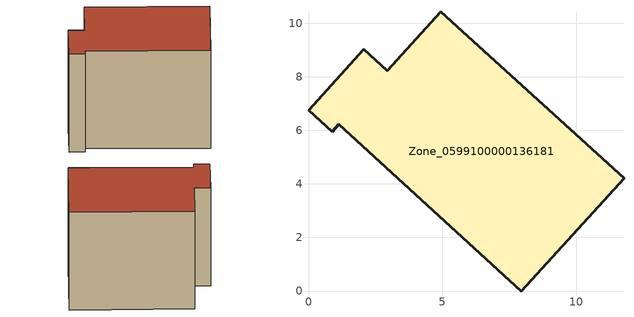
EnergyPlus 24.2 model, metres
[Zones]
Zone_0599100000136181
 floor ground (C_G): 0,6.76 2.06,9.04 2.95,8.23 4.94,10.43 11.79,4.22 7.96,0 1.13,6.24 0.88,5.96 z0
 wall outside (C_F): 7.96,0 11.79,4.22 4.94,10.43 2.95,8.23 2.06,9.04 0,6.76 0.88,5.96 1.13,6.24 7.96,0 z0:8.82
 roof outside (C_R): 0,6.76 0.88,5.96 1.13,6.24 7.96,0 11.79,4.22 4.94,10.43 2.95,8.23 2.06,9.04 z8.82
[BUILDING]
Pand.0599100000136181: North Axis=0; Terrain=City; Loads Convergence Tolerance Value=0.04; Temperature Convergence Tolerance Value=0.4; Solar Distribution=FullExterior; Maximum Number of Warmup Days=25; Minimum Number of Warmup Days=1
[Site:Location]
Rotterdam.The.Hague.AP_ZH_NLD Design_Conditions: Latitude=51.96; Longitude=4.45; Time Zone=1; Elevation=-4.5
[SITE:GROUNDTEMPERATURE:BUILDINGSURFACE]
18, 18, 18, 18, 18, 18, 18, 18, 18, 18, 18, 18
[MATERIAL] Thermal Absorptance=0.9; Solar Absorptance=0.7; Visible Absorptance=0.7
Name | Roughness | Thickness | Conductivity | Density | Specific Heat
G.TI.1975-1991 | MediumSmooth | 0.15 | 0.288461 | 540 | 1210
F.TI.1975-1991 | Rough | 0.3 | 0.230769 | 1920 | 840
R.TI.1975-1991 | MediumRough | 0.2 | 0.153846 | 1500 | 1000
[CONSTRUCTION]
C_G: G.TI.1975-1991
C_F: F.TI.1975-1991
C_R: R.TI.1975-1991
[ZONE]
Zone_0599100000136181: Type=1; Multiplier=1; Ceiling Height=Autocalculate; Volume=Autocalculate; Floor Area=autocalculate; Part of Total Floor Area=Yes
[ZONEINFILTRATION:DESIGNFLOWRATE]
Infil_Zone_0599100000136181: Zone or ZoneList or Space or SpaceList=Zone_0599100000136181; Schedule=AlwaysOn; Design Flow Rate Calculation Method=Flow/Area; Flow Rate per Floor Area=0.003; Constant Term Coefficient=1; Temperature Term Coefficient=0; Velocity Term Coefficient=0; Velocity Squared Term Coefficient=0
[HVACTEMPLATE:ZONE:IDEALLOADSAIRSYSTEM]
Zone_0599100000136181: Maximum Heating Supply Air Temperature=50; Minimum Cooling Supply Air Temperature=13; Maximum Heating Supply Air Humidity Ratio=0.0156; Minimum Cooling Supply Air Humidity Ratio=0.0077; Heating Limit=NoLimit; Cooling Limit=NoLimit; Dehumidification Control Type=ConstantSensibleHeatRatio; Cooling Sensible Heat Ratio=0.7; Dehumidification Setpoint=60; Humidification Control Type=None; Humidification Setpoint=30; Outdoor Air Method=None; Outdoor Air Flow Rate per Person=0.00944; Outdoor Air Flow Rate per Zone Floor Area=0; Outdoor Air Flow Rate per Zone=0; Demand Controlled Ventilation Type=None; Outdoor Air Economizer Type=NoEconomizer; Heat Recovery Type=None; Sensible Heat Recovery Effectiveness=0.7; Latent Heat Recovery Effectiveness=0.65
[ZONECONTROL:THERMOSTAT]
ThermostatControl_Zone_0599100000136181: Zone or ZoneList=Zone_0599100000136181; Control Type Schedule=DualSetpointControlType; Control 1=Thermostat_Zone_0599100000136181; Temperature Difference Between Cutout And Setpoint=0
[THERMOSTATSETPOINT:DUALSETPOINT]
Thermostat_Zone_0599100000136181: Heating Setpoint Temperature Schedule=HeatingSetpoint_Zone_0599100000136181; Cooling Setpoint Temperature Schedule=CoolingSetpoint_Zone_0599100000136181
[SCHEDULE:COMPACT]
HeatingSetpoint_Zone_0599100000136181: Through: 12/31, For: AllDays, Until: 24:00, 21
CoolingSetpoint_Zone_0599100000136181: Through: 12/31, For: AllDays, Until: 24:00, 24
DualSetpointControlType: Through: 12/31, For: AllDays, Until: 24:00, 4
AlwaysOn: Through: 12/31, For: AllDays, Until: 24:00, 1
